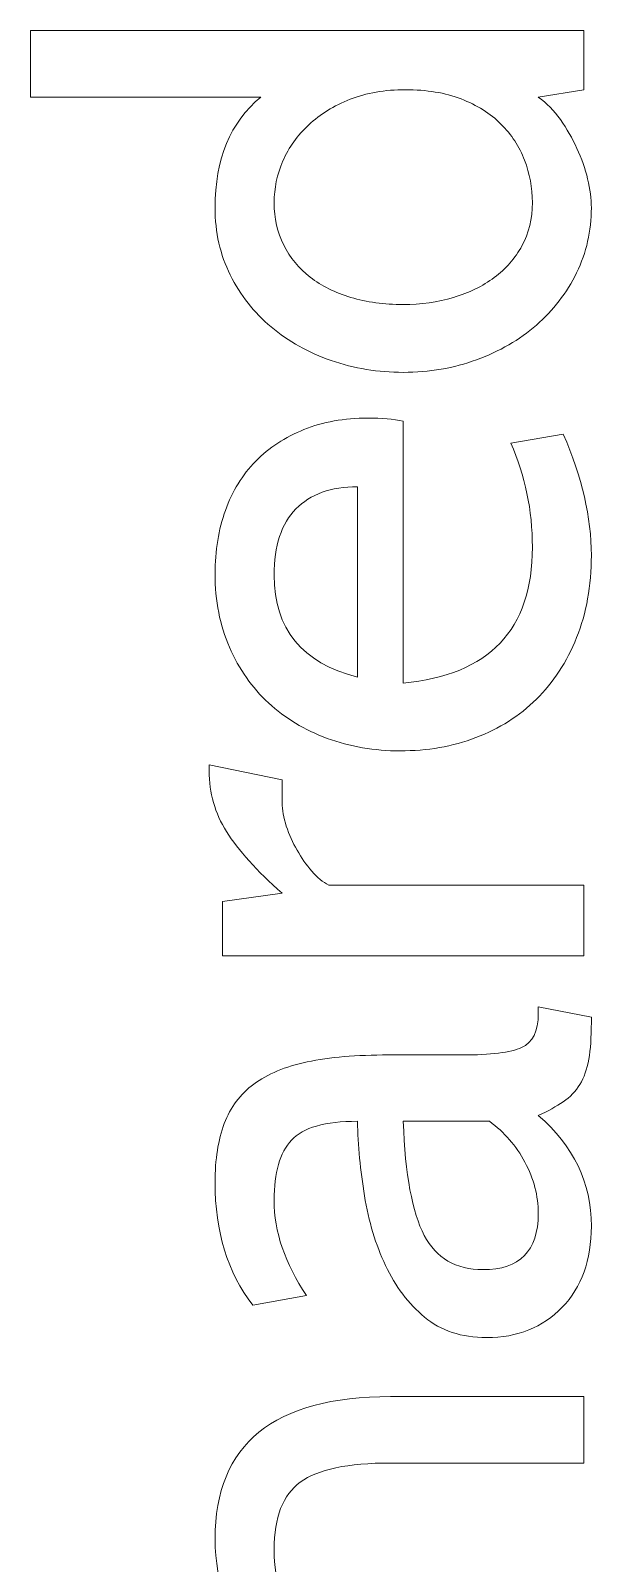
# Model space of a CAD drawing. Header units: centimetres. Extents: x -24 to 24.1, y -20.7 to 0.5.
# Drawn here: x 4.2684 to 4.349, y -19.0089 to -18.7886 of the extents above; entities that cross this region are included whole.
import ezdxf

# ---------------------------------------------------------------- set-up
doc = ezdxf.new("R2010")
doc.units = ezdxf.units.CM
doc.header["$MEASUREMENT"] = 0
doc.layers.add('Layer 1', color=7, linetype='Continuous')

msp = doc.modelspace()

# ---------------------------------------------------------------- linework, layer by layer
at = {"layer": 'Layer 1', "color": 250, "lineweight": 9}
for points, knots in [([(4.34793, -18.788625), (4.34793, -18.788625), (4.34793, -18.797115), (4.34793, -18.797115), (4.34793, -18.797115), (4.34793, -18.797115), (4.34136, -18.798175), (4.34136, -18.798175), (4.34136, -18.798175), (4.34256, -18.799025), (4.34362, -18.800095), (4.34454, -18.801405), (4.34454, -18.801405), (4.34546, -18.802715), (4.34625, -18.804095), (4.34692, -18.805545), (4.34692, -18.805545), (4.34759, -18.806995), (4.34811, -18.808465), (4.34846, -18.809945), (4.34846, -18.809945), (4.34881, -18.811425), (4.34899, -18.812805), (4.34899, -18.814085), (4.34899, -18.814085), (4.34899, -18.817405), (4.34828, -18.820515), (4.34687, -18.823415), (4.34687, -18.823415), (4.34546, -18.826315), (4.34353, -18.828825), (4.34109, -18.830945), (4.34109, -18.830945), (4.33865, -18.833065), (4.33579, -18.834725), (4.3325, -18.835925), (4.3325, -18.835925), (4.32921, -18.837135), (4.32569, -18.837735), (4.32195, -18.837735), (4.32195, -18.837735), (4.31834, -18.837735), (4.31489, -18.837165), (4.31161, -18.836035), (4.31161, -18.836035), (4.30832, -18.834905), (4.30544, -18.833295), (4.30296, -18.831205), (4.30296, -18.831205), (4.30049, -18.829125), (4.29853, -18.826635), (4.29708, -18.823735), (4.29708, -18.823735), (4.29563, -18.820835), (4.2949, -18.817615), (4.2949, -18.814085), (4.2949, -18.814085), (4.2949, -18.807085), (4.29709, -18.801775), (4.30148, -18.798175), (4.30148, -18.798175), (4.30148, -18.798175), (4.26839, -18.798175), (4.26839, -18.798175), (4.26839, -18.798175), (4.26839, -18.798175), (4.26839, -18.788625), (4.26839, -18.788625), (4.26839, -18.788625), (4.26839, -18.788625), (4.34793, -18.788625), (4.34793, -18.788625)], [0, 0, 0, 0, 0.0526316, 0.0526316, 0.0526316, 0.0526316, 0.1052632, 0.1052632, 0.1052632, 0.1052632, 0.1578947, 0.1578947, 0.1578947, 0.1578947, 0.2105263, 0.2105263, 0.2105263, 0.2105263, 0.2631579, 0.2631579, 0.2631579, 0.2631579, 0.3157895, 0.3157895, 0.3157895, 0.3157895, 0.3684211, 0.3684211, 0.3684211, 0.3684211, 0.4210526, 0.4210526, 0.4210526, 0.4210526, 0.4736842, 0.4736842, 0.4736842, 0.4736842, 0.5263158, 0.5263158, 0.5263158, 0.5263158, 0.5789474, 0.5789474, 0.5789474, 0.5789474, 0.6315789, 0.6315789, 0.6315789, 0.6315789, 0.6842105, 0.6842105, 0.6842105, 0.6842105, 0.7368421, 0.7368421, 0.7368421, 0.7368421, 0.7894737, 0.7894737, 0.7894737, 0.7894737, 0.8421053, 0.8421053, 0.8421053, 0.8421053, 0.8947368, 0.8947368, 0.8947368, 0.8947368, 1, 1, 1, 1]), ([(4.30339, -18.813335), (4.30339, -18.815605), (4.30385, -18.817635), (4.30477, -18.819435), (4.30477, -18.819435), (4.30569, -18.821235), (4.30696, -18.822775), (4.30858, -18.824055), (4.30858, -18.824055), (4.31021, -18.825325), (4.31215, -18.826295), (4.31442, -18.826965), (4.31442, -18.826965), (4.31668, -18.827635), (4.31919, -18.827975), (4.32195, -18.827975), (4.32195, -18.827975), (4.32449, -18.827975), (4.3269, -18.827635), (4.32916, -18.826965), (4.32916, -18.826965), (4.33142, -18.826295), (4.33338, -18.825345), (4.33504, -18.824105), (4.33504, -18.824105), (4.33671, -18.822865), (4.33803, -18.821345), (4.33902, -18.819545), (4.33902, -18.819545), (4.34001, -18.817735), (4.34051, -18.815675), (4.34051, -18.813335), (4.34051, -18.813335), (4.34051, -18.811215), (4.34014, -18.809185), (4.33939, -18.807245), (4.33939, -18.807245), (4.33865, -18.805295), (4.33752, -18.803565), (4.336, -18.802045), (4.336, -18.802045), (4.33448, -18.800525), (4.33257, -18.799325), (4.33027, -18.798435), (4.33027, -18.798435), (4.32797, -18.797555), (4.32531, -18.797115), (4.32227, -18.797115), (4.32227, -18.797115), (4.3193, -18.797115), (4.31664, -18.797575), (4.31431, -18.798495), (4.31431, -18.798495), (4.31198, -18.799415), (4.31, -18.800625), (4.30837, -18.802145), (4.30837, -18.802145), (4.30675, -18.803665), (4.30551, -18.805405), (4.30466, -18.807345), (4.30466, -18.807345), (4.30381, -18.809295), (4.30339, -18.811285), (4.30339, -18.813335)], [0, 0, 0, 0, 0.0588235, 0.0588235, 0.0588235, 0.0588235, 0.1176471, 0.1176471, 0.1176471, 0.1176471, 0.1764706, 0.1764706, 0.1764706, 0.1764706, 0.2352941, 0.2352941, 0.2352941, 0.2352941, 0.2941176, 0.2941176, 0.2941176, 0.2941176, 0.3529412, 0.3529412, 0.3529412, 0.3529412, 0.4117647, 0.4117647, 0.4117647, 0.4117647, 0.4705882, 0.4705882, 0.4705882, 0.4705882, 0.5294118, 0.5294118, 0.5294118, 0.5294118, 0.5882353, 0.5882353, 0.5882353, 0.5882353, 0.6470588, 0.6470588, 0.6470588, 0.6470588, 0.7058824, 0.7058824, 0.7058824, 0.7058824, 0.7647059, 0.7647059, 0.7647059, 0.7647059, 0.8235294, 0.8235294, 0.8235294, 0.8235294, 0.8823529, 0.8823529, 0.8823529, 0.8823529, 1, 1, 1, 1]), ([(4.32195, -18.844735), (4.32195, -18.844735), (4.32195, -18.882385), (4.32195, -18.882385), (4.32195, -18.882385), (4.33432, -18.881245), (4.34051, -18.874745), (4.34051, -18.862865), (4.34051, -18.862865), (4.34051, -18.857565), (4.33948, -18.852575), (4.33743, -18.847915), (4.33743, -18.847915), (4.33743, -18.847915), (4.34496, -18.846635), (4.34496, -18.846635), (4.34496, -18.846635), (4.34765, -18.852795), (4.34899, -18.858585), (4.34899, -18.864035), (4.34899, -18.864035), (4.34899, -18.868415), (4.34828, -18.872355), (4.34687, -18.875855), (4.34687, -18.875855), (4.34546, -18.879355), (4.34353, -18.882315), (4.34109, -18.884715), (4.34109, -18.884715), (4.33865, -18.887115), (4.33575, -18.888955), (4.33239, -18.890225), (4.33239, -18.890225), (4.32903, -18.891505), (4.32541, -18.892135), (4.32152, -18.892135), (4.32152, -18.892135), (4.31778, -18.892135), (4.31428, -18.891535), (4.31102, -18.890335), (4.31102, -18.890335), (4.30777, -18.889135), (4.30496, -18.887435), (4.30259, -18.885245), (4.30259, -18.885245), (4.30022, -18.883055), (4.29835, -18.880385), (4.29697, -18.877235), (4.29697, -18.877235), (4.29559, -18.874095), (4.2949, -18.870575), (4.2949, -18.866685), (4.2949, -18.866685), (4.2949, -18.863365), (4.2954, -18.860325), (4.29639, -18.857565), (4.29639, -18.857565), (4.29738, -18.854805), (4.29883, -18.852455), (4.30074, -18.850515), (4.30074, -18.850515), (4.30265, -18.848565), (4.30496, -18.847045), (4.30768, -18.845955), (4.30768, -18.845955), (4.3104, -18.844855), (4.31346, -18.844305), (4.31686, -18.844305), (4.31686, -18.844305), (4.31884, -18.844305), (4.32053, -18.844445), (4.32195, -18.844735)], [0, 0, 0, 0, 0.0526316, 0.0526316, 0.0526316, 0.0526316, 0.1052632, 0.1052632, 0.1052632, 0.1052632, 0.1578947, 0.1578947, 0.1578947, 0.1578947, 0.2105263, 0.2105263, 0.2105263, 0.2105263, 0.2631579, 0.2631579, 0.2631579, 0.2631579, 0.3157895, 0.3157895, 0.3157895, 0.3157895, 0.3684211, 0.3684211, 0.3684211, 0.3684211, 0.4210526, 0.4210526, 0.4210526, 0.4210526, 0.4736842, 0.4736842, 0.4736842, 0.4736842, 0.5263158, 0.5263158, 0.5263158, 0.5263158, 0.5789474, 0.5789474, 0.5789474, 0.5789474, 0.6315789, 0.6315789, 0.6315789, 0.6315789, 0.6842105, 0.6842105, 0.6842105, 0.6842105, 0.7368421, 0.7368421, 0.7368421, 0.7368421, 0.7894737, 0.7894737, 0.7894737, 0.7894737, 0.8421053, 0.8421053, 0.8421053, 0.8421053, 0.8947368, 0.8947368, 0.8947368, 0.8947368, 1, 1, 1, 1]), ([(4.30339, -18.866895), (4.30339, -18.874605), (4.30738, -18.879485), (4.31537, -18.881535), (4.31537, -18.881535), (4.31537, -18.881535), (4.31537, -18.854175), (4.31537, -18.854175), (4.31537, -18.854175), (4.31155, -18.854175), (4.3086, -18.855235), (4.30652, -18.857355), (4.30652, -18.857355), (4.30443, -18.859475), (4.30339, -18.862655), (4.30339, -18.866895)], [0, 0, 0, 0, 0.2, 0.2, 0.2, 0.2, 0.4, 0.4, 0.4, 0.4, 0.6, 0.6, 0.6, 0.6, 1, 1, 1, 1]), ([(4.29405, -18.894155), (4.29405, -18.894155), (4.30455, -18.896275), (4.30455, -18.896275), (4.30455, -18.896275), (4.30455, -18.896275), (4.30455, -18.899565), (4.30455, -18.899565), (4.30455, -18.899565), (4.30455, -18.900625), (4.30475, -18.901755), (4.30514, -18.902955), (4.30514, -18.902955), (4.30553, -18.904155), (4.30604, -18.905305), (4.30668, -18.906405), (4.30668, -18.906405), (4.30731, -18.907495), (4.30802, -18.908505), (4.3088, -18.909425), (4.3088, -18.909425), (4.30957, -18.910345), (4.31039, -18.911015), (4.31124, -18.911435), (4.31124, -18.911435), (4.31124, -18.911435), (4.34793, -18.911435), (4.34793, -18.911435), (4.34793, -18.911435), (4.34793, -18.911435), (4.34793, -18.921615), (4.34793, -18.921615), (4.34793, -18.921615), (4.34793, -18.921615), (4.29596, -18.921615), (4.29596, -18.921615), (4.29596, -18.921615), (4.29596, -18.921615), (4.29596, -18.913775), (4.29596, -18.913775), (4.29596, -18.913775), (4.29596, -18.913775), (4.30455, -18.912605), (4.30455, -18.912605), (4.30455, -18.912605), (4.30088, -18.909355), (4.29821, -18.906405), (4.29655, -18.903745), (4.29655, -18.903745), (4.29489, -18.901095), (4.29405, -18.898185), (4.29405, -18.895005), (4.29405, -18.895005), (4.29405, -18.895005), (4.29405, -18.894155), (4.29405, -18.894155)], [0, 0, 0, 0, 0.0666667, 0.0666667, 0.0666667, 0.0666667, 0.1333333, 0.1333333, 0.1333333, 0.1333333, 0.2, 0.2, 0.2, 0.2, 0.2666667, 0.2666667, 0.2666667, 0.2666667, 0.3333333, 0.3333333, 0.3333333, 0.3333333, 0.4, 0.4, 0.4, 0.4, 0.4666667, 0.4666667, 0.4666667, 0.4666667, 0.5333333, 0.5333333, 0.5333333, 0.5333333, 0.6, 0.6, 0.6, 0.6, 0.6666667, 0.6666667, 0.6666667, 0.6666667, 0.7333333, 0.7333333, 0.7333333, 0.7333333, 0.8, 0.8, 0.8, 0.8, 0.8666667, 0.8666667, 0.8666667, 0.8666667, 1, 1, 1, 1]), ([(4.34136, -18.928935), (4.34136, -18.928935), (4.34899, -18.930425), (4.34899, -18.930425), (4.34899, -18.930425), (4.34899, -18.930425), (4.34899, -18.931165), (4.34899, -18.931165), (4.34899, -18.931165), (4.34899, -18.933285), (4.34887, -18.935055), (4.34862, -18.936465), (4.34862, -18.936465), (4.34837, -18.937885), (4.34795, -18.939085), (4.34735, -18.940075), (4.34735, -18.940075), (4.34675, -18.941065), (4.34595, -18.941895), (4.34496, -18.942565), (4.34496, -18.942565), (4.34397, -18.943235), (4.34277, -18.943895), (4.34136, -18.944525), (4.34136, -18.944525), (4.34645, -18.948915), (4.34899, -18.954215), (4.34899, -18.960435), (4.34899, -18.960435), (4.34899, -18.965315), (4.34759, -18.969205), (4.3448, -18.972105), (4.3448, -18.972105), (4.34201, -18.975005), (4.33839, -18.976455), (4.33393, -18.976455), (4.33393, -18.976455), (4.33033, -18.976455), (4.32736, -18.975475), (4.32502, -18.973535), (4.32502, -18.973535), (4.32269, -18.971585), (4.32082, -18.969115), (4.3194, -18.966105), (4.3194, -18.966105), (4.31799, -18.963105), (4.31698, -18.959765), (4.31638, -18.956085), (4.31638, -18.956085), (4.31578, -18.952415), (4.31544, -18.948845), (4.31537, -18.945375), (4.31537, -18.945375), (4.31071, -18.945375), (4.30754, -18.946275), (4.30588, -18.948085), (4.30588, -18.948085), (4.30422, -18.949885), (4.30339, -18.952765), (4.30339, -18.956725), (4.30339, -18.956725), (4.30339, -18.961245), (4.30494, -18.965805), (4.30805, -18.970405), (4.30805, -18.970405), (4.30805, -18.970405), (4.30031, -18.971785), (4.30031, -18.971785), (4.30031, -18.971785), (4.29671, -18.967115), (4.2949, -18.961245), (4.2949, -18.954175), (4.2949, -18.954175), (4.2949, -18.950855), (4.29534, -18.948025), (4.29623, -18.945695), (4.29623, -18.945695), (4.29711, -18.943365), (4.29853, -18.941465), (4.30047, -18.940025), (4.30047, -18.940025), (4.30242, -18.938575), (4.30498, -18.937515), (4.30816, -18.936835), (4.30816, -18.936835), (4.31134, -18.936165), (4.31523, -18.935835), (4.31983, -18.935835), (4.31983, -18.935835), (4.31983, -18.935835), (4.33043, -18.935835), (4.33043, -18.935835), (4.33043, -18.935835), (4.33453, -18.935835), (4.33738, -18.935475), (4.33897, -18.934775), (4.33897, -18.934775), (4.34056, -18.934065), (4.34136, -18.932435), (4.34136, -18.929895), (4.34136, -18.929895), (4.34136, -18.929895), (4.34136, -18.928935), (4.34136, -18.928935)], [0, 0, 0, 0, 0.037037, 0.037037, 0.037037, 0.037037, 0.0740741, 0.0740741, 0.0740741, 0.0740741, 0.1111111, 0.1111111, 0.1111111, 0.1111111, 0.1481481, 0.1481481, 0.1481481, 0.1481481, 0.1851852, 0.1851852, 0.1851852, 0.1851852, 0.2222222, 0.2222222, 0.2222222, 0.2222222, 0.2592593, 0.2592593, 0.2592593, 0.2592593, 0.2962963, 0.2962963, 0.2962963, 0.2962963, 0.3333333, 0.3333333, 0.3333333, 0.3333333, 0.3703704, 0.3703704, 0.3703704, 0.3703704, 0.4074074, 0.4074074, 0.4074074, 0.4074074, 0.4444444, 0.4444444, 0.4444444, 0.4444444, 0.4814815, 0.4814815, 0.4814815, 0.4814815, 0.5185185, 0.5185185, 0.5185185, 0.5185185, 0.5555556, 0.5555556, 0.5555556, 0.5555556, 0.5925926, 0.5925926, 0.5925926, 0.5925926, 0.6296296, 0.6296296, 0.6296296, 0.6296296, 0.6666667, 0.6666667, 0.6666667, 0.6666667, 0.7037037, 0.7037037, 0.7037037, 0.7037037, 0.7407407, 0.7407407, 0.7407407, 0.7407407, 0.7777778, 0.7777778, 0.7777778, 0.7777778, 0.8148148, 0.8148148, 0.8148148, 0.8148148, 0.8518519, 0.8518519, 0.8518519, 0.8518519, 0.8888889, 0.8888889, 0.8888889, 0.8888889, 0.9259259, 0.9259259, 0.9259259, 0.9259259, 1, 1, 1, 1]), ([(4.33436, -18.945375), (4.33436, -18.945375), (4.32195, -18.945375), (4.32195, -18.945375), (4.32195, -18.945375), (4.32223, -18.953015), (4.32324, -18.958475), (4.32497, -18.961765), (4.32497, -18.961765), (4.3267, -18.965045), (4.32951, -18.966695), (4.3334, -18.966695), (4.3334, -18.966695), (4.3387, -18.966695), (4.34136, -18.964005), (4.34136, -18.958635), (4.34136, -18.958635), (4.34136, -18.956085), (4.34072, -18.953635), (4.33945, -18.951265), (4.33945, -18.951265), (4.33817, -18.948895), (4.33648, -18.946935), (4.33436, -18.945375)], [0, 0, 0, 0, 0.1428571, 0.1428571, 0.1428571, 0.1428571, 0.2857143, 0.2857143, 0.2857143, 0.2857143, 0.4285714, 0.4285714, 0.4285714, 0.4285714, 0.5714286, 0.5714286, 0.5714286, 0.5714286, 0.7142857, 0.7142857, 0.7142857, 0.7142857, 1, 1, 1, 1]), ([(4.34793, -18.984935), (4.34793, -18.984935), (4.34793, -18.994485), (4.34793, -18.994485), (4.34793, -18.994485), (4.34793, -18.994485), (4.32014, -18.994485), (4.32014, -18.994485), (4.32014, -18.994485), (4.31399, -18.994485), (4.30966, -18.995395), (4.30715, -18.997235), (4.30715, -18.997235), (4.30464, -18.999075), (4.30339, -19.002295), (4.30339, -19.006885), (4.30339, -19.006885), (4.30339, -19.013115), (4.30565, -19.017635), (4.31018, -19.020465), (4.31018, -19.020465), (4.31018, -19.020465), (4.34793, -19.020465), (4.34793, -19.020465), (4.34793, -19.020465), (4.34793, -19.020465), (4.34793, -19.030115), (4.34793, -19.030115), (4.34793, -19.030115), (4.34793, -19.030115), (4.26839, -19.030115), (4.26839, -19.030115), (4.26839, -19.030115), (4.26839, -19.030115), (4.26839, -19.020465), (4.26839, -19.020465), (4.26839, -19.020465), (4.26839, -19.020465), (4.30159, -19.020465), (4.30159, -19.020465), (4.30159, -19.020465), (4.29713, -19.016995), (4.2949, -19.011975), (4.2949, -19.005405), (4.2949, -19.005405), (4.2949, -18.991755), (4.30332, -18.984935), (4.32014, -18.984935), (4.32014, -18.984935), (4.32014, -18.984935), (4.34793, -18.984935), (4.34793, -18.984935)], [0, 0, 0, 0, 0.0714286, 0.0714286, 0.0714286, 0.0714286, 0.1428571, 0.1428571, 0.1428571, 0.1428571, 0.2142857, 0.2142857, 0.2142857, 0.2142857, 0.2857143, 0.2857143, 0.2857143, 0.2857143, 0.3571429, 0.3571429, 0.3571429, 0.3571429, 0.4285714, 0.4285714, 0.4285714, 0.4285714, 0.5, 0.5, 0.5, 0.5, 0.5714286, 0.5714286, 0.5714286, 0.5714286, 0.6428571, 0.6428571, 0.6428571, 0.6428571, 0.7142857, 0.7142857, 0.7142857, 0.7142857, 0.7857143, 0.7857143, 0.7857143, 0.7857143, 0.8571429, 0.8571429, 0.8571429, 0.8571429, 1, 1, 1, 1])]:
    msp.add_open_spline(points, degree=3, knots=knots, dxfattribs=at)

doc.saveas('drawing.dxf')
